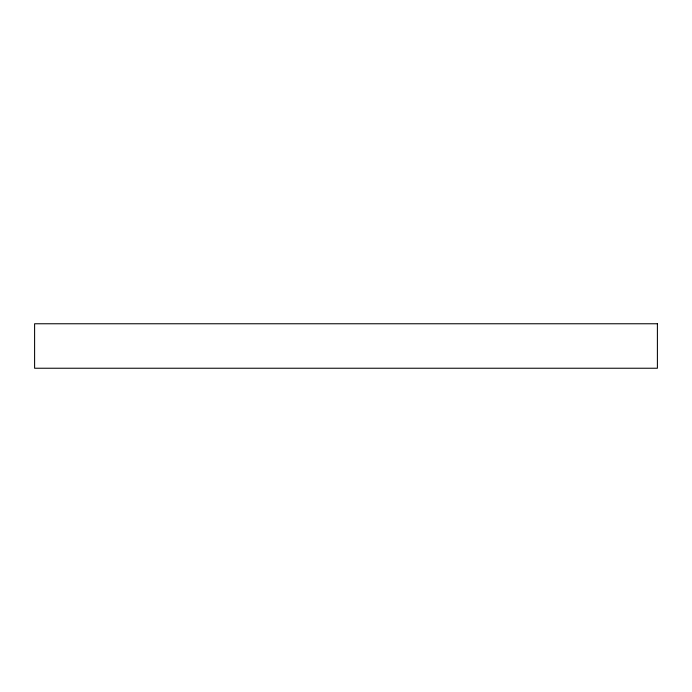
<?xml version="1.0" encoding="UTF-8"?>
<svg xmlns="http://www.w3.org/2000/svg" width="692" height="692" viewBox="0 0 692 692"><rect width="100%" height="100%" fill="white"/><g stroke="black" fill="none" stroke-linecap="round" stroke-linejoin="round"><path stroke-width="1.04" d="M657.4 323.761L34.6 323.761L34.6 368.239L657.4 368.239L657.4 323.761"/></g></svg>
